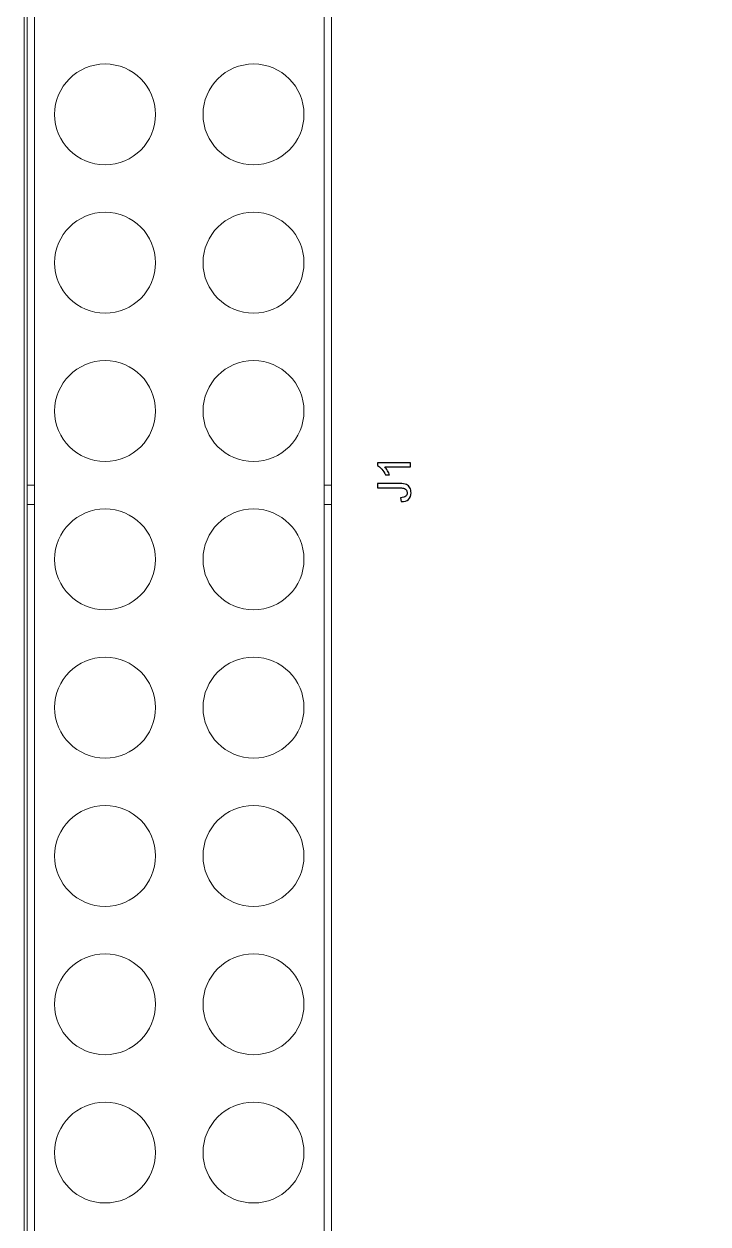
# Model space of a CAD drawing. Header units: millimetres. Extents: x -29.3 to 38.7, y -13.5 to 48.8.
# Drawn here: x -29.35 to -17.64, y 1.9 to 22.45 of the extents above; entities that cross this region are included whole.
import ezdxf

# ---------------------------------------------------------------- set-up
doc = ezdxf.new("R2010")
doc.units = ezdxf.units.MM
doc.header["$MEASUREMENT"] = 0
for name, color, linetype in [('BG_OUTLINE', 7, 'Continuous'), ('PG_SILKSCREEN_TOP', 7, 'Continuous'), ('PIN_TOP', 7, 'Continuous'), ('RD_SILKSCREEN_TOP', 7, 'Continuous')]:
    doc.layers.add(name, color=color, linetype=linetype)

msp = doc.modelspace()

# ---------------------------------------------------------------- linework, layer by layer
at = {"layer": 'BG_OUTLINE', "lineweight": 9}
msp.add_open_spline([(-29.3483, -13.5394), (-29.3483, -13.5394), (18.625, -13.5394), (18.625, -13.5394), (18.625, -13.5394), (18.625, -13.5394), (18.8256, -13.5394), (18.8256, -13.5394), (18.8256, -13.5394), (19.4323, -13.539), (20.014, -13.2977), (20.4427, -12.8684), (20.4427, -12.8684), (20.8714, -12.4392), (21.112, -11.8601), (21.1116, -11.2534), (21.1116, -11.2534), (21.1116, -11.2534), (21.1116, 35.2286), (21.1116, 35.2286), (21.1116, 35.2286), (21.1112, 35.8353), (20.8699, 36.4169), (20.4406, 36.8456), (20.4406, 36.8456), (20.0114, 37.2744), (19.4323, 37.515), (18.8256, 37.5146), (18.8256, 37.5146), (18.8256, 37.5146), (-29.3483, 37.5146), (-29.3483, 37.5146), (-29.3483, 37.5146), (-29.3483, 37.5146), (-29.3483, -13.5394), (-29.3483, -13.5394)], degree=3, knots=[0, 0, 0, 0, 0.1111111, 0.1111111, 0.1111111, 0.1111111, 0.2222222, 0.2222222, 0.2222222, 0.2222222, 0.3333333, 0.3333333, 0.3333333, 0.3333333, 0.4444444, 0.4444444, 0.4444444, 0.4444444, 0.5555556, 0.5555556, 0.5555556, 0.5555556, 0.6666667, 0.6666667, 0.6666667, 0.6666667, 0.7777778, 0.7777778, 0.7777778, 0.7777778, 0.8888889, 0.8888889, 0.8888889, 0.8888889, 1, 1, 1, 1], dxfattribs=at)
at = {"layer": 'PG_SILKSCREEN_TOP', "lineweight": 9}
for points in [[(-29.2947, 37.4105), (-29.2947, 37.4105), (-29.1677, 37.4105), (-29.1677, 37.4105), (-29.1677, 37.4105), (-29.1677, 37.4105), (-29.1677, 14.2203), (-29.1677, 14.2203), (-29.1677, 14.2203), (-29.1677, 14.2203), (-29.2947, 14.2203), (-29.2947, 14.2203), (-29.2947, 14.2203), (-29.2947, 14.2203), (-29.2947, 37.4105), (-29.2947, 37.4105)], [(-24.0877, 14.2203), (-24.0877, 14.2203), (-24.2147, 14.2203), (-24.2147, 14.2203), (-24.2147, 14.2203), (-24.2147, 14.2203), (-24.2147, 37.4105), (-24.2147, 37.4105), (-24.2147, 37.4105), (-24.2147, 37.4105), (-24.0877, 37.4105), (-24.0877, 37.4105), (-24.0877, 37.4105), (-24.0877, 37.4105), (-24.0877, 14.2203), (-24.0877, 14.2203)], [(-29.2947, 14.5505), (-29.2947, 14.5505), (-29.1677, 14.5505), (-29.1677, 14.5505), (-29.1677, 14.5505), (-29.1677, 14.5505), (-29.1677, -0.6895), (-29.1677, -0.6895), (-29.1677, -0.6895), (-29.1677, -0.6895), (-29.2947, -0.6895), (-29.2947, -0.6895), (-29.2947, -0.6895), (-29.2947, -0.6895), (-29.2947, 14.5505), (-29.2947, 14.5505)], [(-24.0877, -0.6387), (-24.0877, -0.6387), (-24.2147, -0.6387), (-24.2147, -0.6387), (-24.2147, -0.6387), (-24.2147, -0.6387), (-24.2147, 14.5505), (-24.2147, 14.5505), (-24.2147, 14.5505), (-24.2147, 14.5505), (-24.0877, 14.5505), (-24.0877, 14.5505), (-24.0877, 14.5505), (-24.0877, 14.5505), (-24.0877, -0.6387), (-24.0877, -0.6387)]]:
    msp.add_open_spline(points, degree=3, knots=[0, 0, 0, 0, 0.25, 0.25, 0.25, 0.25, 0.5, 0.5, 0.5, 0.5, 0.75, 0.75, 0.75, 0.75, 1, 1, 1, 1], dxfattribs=at)
at = {"layer": 'PIN_TOP', "lineweight": 9}
for points in [[(-27.0976, 20.9005), (-27.0976, 21.3774), (-27.4842, 21.7641), (-27.9612, 21.7641), (-27.9612, 21.7641), (-28.4381, 21.7641), (-28.8248, 21.3774), (-28.8248, 20.9005), (-28.8248, 20.9005), (-28.8248, 20.4235), (-28.4381, 20.0369), (-27.9612, 20.0369), (-27.9612, 20.0369), (-27.4842, 20.0369), (-27.0976, 20.4235), (-27.0976, 20.9005)], [(-24.5576, 20.9005), (-24.5576, 21.3774), (-24.9442, 21.7641), (-25.4212, 21.7641), (-25.4212, 21.7641), (-25.8981, 21.7641), (-26.2848, 21.3774), (-26.2848, 20.9005), (-26.2848, 20.9005), (-26.2848, 20.4235), (-25.8981, 20.0369), (-25.4212, 20.0369), (-25.4212, 20.0369), (-24.9442, 20.0369), (-24.5576, 20.4235), (-24.5576, 20.9005)], [(-27.0976, 18.3605), (-27.0976, 18.8374), (-27.4842, 19.2241), (-27.9612, 19.2241), (-27.9612, 19.2241), (-28.4381, 19.2241), (-28.8248, 18.8374), (-28.8248, 18.3605), (-28.8248, 18.3605), (-28.8248, 17.8835), (-28.4381, 17.4969), (-27.9612, 17.4969), (-27.9612, 17.4969), (-27.4842, 17.4969), (-27.0976, 17.8835), (-27.0976, 18.3605)], [(-24.5576, 18.3605), (-24.5576, 18.8374), (-24.9442, 19.2241), (-25.4212, 19.2241), (-25.4212, 19.2241), (-25.8981, 19.2241), (-26.2848, 18.8374), (-26.2848, 18.3605), (-26.2848, 18.3605), (-26.2848, 17.8835), (-25.8981, 17.4969), (-25.4212, 17.4969), (-25.4212, 17.4969), (-24.9442, 17.4969), (-24.5576, 17.8835), (-24.5576, 18.3605)], [(-27.0976, 15.8205), (-27.0976, 16.2974), (-27.4842, 16.6841), (-27.9612, 16.6841), (-27.9612, 16.6841), (-28.4381, 16.6841), (-28.8248, 16.2974), (-28.8248, 15.8205), (-28.8248, 15.8205), (-28.8248, 15.3435), (-28.4381, 14.9569), (-27.9612, 14.9569), (-27.9612, 14.9569), (-27.4842, 14.9569), (-27.0976, 15.3435), (-27.0976, 15.8205)], [(-24.5576, 15.8205), (-24.5576, 16.2974), (-24.9442, 16.6841), (-25.4212, 16.6841), (-25.4212, 16.6841), (-25.8981, 16.6841), (-26.2848, 16.2974), (-26.2848, 15.8205), (-26.2848, 15.8205), (-26.2848, 15.3435), (-25.8981, 14.9569), (-25.4212, 14.9569), (-25.4212, 14.9569), (-24.9442, 14.9569), (-24.5576, 15.3435), (-24.5576, 15.8205)], [(-27.0976, 13.2805), (-27.0976, 13.7574), (-27.4842, 14.1441), (-27.9612, 14.1441), (-27.9612, 14.1441), (-28.4381, 14.1441), (-28.8248, 13.7574), (-28.8248, 13.2805), (-28.8248, 13.2805), (-28.8248, 12.8035), (-28.4381, 12.4169), (-27.9612, 12.4169), (-27.9612, 12.4169), (-27.4842, 12.4169), (-27.0976, 12.8035), (-27.0976, 13.2805)], [(-24.5576, 13.2805), (-24.5576, 13.7574), (-24.9442, 14.1441), (-25.4212, 14.1441), (-25.4212, 14.1441), (-25.8981, 14.1441), (-26.2848, 13.7574), (-26.2848, 13.2805), (-26.2848, 13.2805), (-26.2848, 12.8035), (-25.8981, 12.4169), (-25.4212, 12.4169), (-25.4212, 12.4169), (-24.9442, 12.4169), (-24.5576, 12.8035), (-24.5576, 13.2805)], [(-27.0976, 10.7405), (-27.0976, 11.2174), (-27.4842, 11.6041), (-27.9612, 11.6041), (-27.9612, 11.6041), (-28.4381, 11.6041), (-28.8248, 11.2174), (-28.8248, 10.7405), (-28.8248, 10.7405), (-28.8248, 10.2635), (-28.4381, 9.8769), (-27.9612, 9.8769), (-27.9612, 9.8769), (-27.4842, 9.8769), (-27.0976, 10.2635), (-27.0976, 10.7405)], [(-24.5576, 10.7405), (-24.5576, 11.2174), (-24.9442, 11.6041), (-25.4212, 11.6041), (-25.4212, 11.6041), (-25.8981, 11.6041), (-26.2848, 11.2174), (-26.2848, 10.7405), (-26.2848, 10.7405), (-26.2848, 10.2635), (-25.8981, 9.8769), (-25.4212, 9.8769), (-25.4212, 9.8769), (-24.9442, 9.8769), (-24.5576, 10.2635), (-24.5576, 10.7405)], [(-27.0976, 8.2005), (-27.0976, 8.6774), (-27.4842, 9.0641), (-27.9612, 9.0641), (-27.9612, 9.0641), (-28.4381, 9.0641), (-28.8248, 8.6774), (-28.8248, 8.2005), (-28.8248, 8.2005), (-28.8248, 7.7235), (-28.4381, 7.3369), (-27.9612, 7.3369), (-27.9612, 7.3369), (-27.4842, 7.3369), (-27.0976, 7.7235), (-27.0976, 8.2005)], [(-24.5576, 8.2005), (-24.5576, 8.6774), (-24.9442, 9.0641), (-25.4212, 9.0641), (-25.4212, 9.0641), (-25.8981, 9.0641), (-26.2848, 8.6774), (-26.2848, 8.2005), (-26.2848, 8.2005), (-26.2848, 7.7235), (-25.8981, 7.3369), (-25.4212, 7.3369), (-25.4212, 7.3369), (-24.9442, 7.3369), (-24.5576, 7.7235), (-24.5576, 8.2005)], [(-27.0976, 5.6605), (-27.0976, 6.1374), (-27.4842, 6.5241), (-27.9612, 6.5241), (-27.9612, 6.5241), (-28.4381, 6.5241), (-28.8248, 6.1374), (-28.8248, 5.6605), (-28.8248, 5.6605), (-28.8248, 5.1835), (-28.4381, 4.7969), (-27.9612, 4.7969), (-27.9612, 4.7969), (-27.4842, 4.7969), (-27.0976, 5.1835), (-27.0976, 5.6605)], [(-24.5576, 5.6605), (-24.5576, 6.1374), (-24.9442, 6.5241), (-25.4212, 6.5241), (-25.4212, 6.5241), (-25.8981, 6.5241), (-26.2848, 6.1374), (-26.2848, 5.6605), (-26.2848, 5.6605), (-26.2848, 5.1835), (-25.8981, 4.7969), (-25.4212, 4.7969), (-25.4212, 4.7969), (-24.9442, 4.7969), (-24.5576, 5.1835), (-24.5576, 5.6605)], [(-27.0976, 3.1205), (-27.0976, 3.5974), (-27.4842, 3.9841), (-27.9612, 3.9841), (-27.9612, 3.9841), (-28.4381, 3.9841), (-28.8248, 3.5974), (-28.8248, 3.1205), (-28.8248, 3.1205), (-28.8248, 2.6435), (-28.4381, 2.2569), (-27.9612, 2.2569), (-27.9612, 2.2569), (-27.4842, 2.2569), (-27.0976, 2.6435), (-27.0976, 3.1205)], [(-24.5576, 3.1205), (-24.5576, 3.5974), (-24.9442, 3.9841), (-25.4212, 3.9841), (-25.4212, 3.9841), (-25.8981, 3.9841), (-26.2848, 3.5974), (-26.2848, 3.1205), (-26.2848, 3.1205), (-26.2848, 2.6435), (-25.8981, 2.2569), (-25.4212, 2.2569), (-25.4212, 2.2569), (-24.9442, 2.2569), (-24.5576, 2.6435), (-24.5576, 3.1205)]]:
    msp.add_open_spline(points, degree=3, knots=[0, 0, 0, 0, 0.25, 0.25, 0.25, 0.25, 0.5, 0.5, 0.5, 0.5, 0.75, 0.75, 0.75, 0.75, 1, 1, 1, 1], dxfattribs=at)
at = {"layer": 'RD_SILKSCREEN_TOP', "color": 8}
for points, knots in [([(-22.7359, 14.9327), (-22.7359, 14.9327), (-22.7359, 14.8635), (-22.7359, 14.8635), (-22.7359, 14.8635), (-22.7359, 14.8635), (-23.1768, 14.8635), (-23.1768, 14.8635), (-23.1768, 14.8635), (-23.161, 14.8469), (-23.1451, 14.8251), (-23.1292, 14.7981), (-23.1292, 14.7981), (-23.1133, 14.7709), (-23.1014, 14.7466), (-23.0935, 14.7251), (-23.0935, 14.7251), (-23.0935, 14.7251), (-23.1603, 14.7251), (-23.1603, 14.7251), (-23.1603, 14.7251), (-23.1786, 14.7638), (-23.2006, 14.7977), (-23.2265, 14.8267), (-23.2265, 14.8267), (-23.2524, 14.8555), (-23.2775, 14.8761), (-23.3019, 14.8882), (-23.3019, 14.8882), (-23.3019, 14.8882), (-23.3019, 14.9327), (-23.3019, 14.9327), (-23.3019, 14.9327), (-23.3019, 14.9327), (-22.7359, 14.9327), (-22.7359, 14.9327)], [0, 0, 0, 0, 0.1111111, 0.1111111, 0.1111111, 0.1111111, 0.2222222, 0.2222222, 0.2222222, 0.2222222, 0.3333333, 0.3333333, 0.3333333, 0.3333333, 0.4444444, 0.4444444, 0.4444444, 0.4444444, 0.5555556, 0.5555556, 0.5555556, 0.5555556, 0.6666667, 0.6666667, 0.6666667, 0.6666667, 0.7777778, 0.7777778, 0.7777778, 0.7777778, 0.8888889, 0.8888889, 0.8888889, 0.8888889, 1, 1, 1, 1]), ([(-22.8959, 14.2684), (-22.8959, 14.2684), (-22.9051, 14.3357), (-22.9051, 14.3357), (-22.9051, 14.3357), (-22.862, 14.3374), (-22.8325, 14.3456), (-22.8166, 14.3599), (-22.8166, 14.3599), (-22.8007, 14.3743), (-22.7929, 14.3941), (-22.7929, 14.4195), (-22.7929, 14.4195), (-22.7929, 14.4382), (-22.7971, 14.4544), (-22.8057, 14.4679), (-22.8057, 14.4679), (-22.8142, 14.4815), (-22.8259, 14.4908), (-22.8406, 14.496), (-22.8406, 14.496), (-22.8555, 14.5011), (-22.8789, 14.5037), (-22.9112, 14.5037), (-22.9112, 14.5037), (-22.9112, 14.5037), (-23.2995, 14.5037), (-23.2995, 14.5037), (-23.2995, 14.5037), (-23.2995, 14.5037), (-23.2995, 14.5782), (-23.2995, 14.5782), (-23.2995, 14.5782), (-23.2995, 14.5782), (-22.9154, 14.5782), (-22.9154, 14.5782), (-22.9154, 14.5782), (-22.8683, 14.5782), (-22.8317, 14.5726), (-22.8058, 14.5612), (-22.8058, 14.5612), (-22.78, 14.5498), (-22.7603, 14.5317), (-22.7467, 14.507), (-22.7467, 14.507), (-22.7331, 14.4822), (-22.7263, 14.4532), (-22.7263, 14.4198), (-22.7263, 14.4198), (-22.7263, 14.3704), (-22.7405, 14.3326), (-22.769, 14.3062), (-22.769, 14.3062), (-22.7974, 14.28), (-22.8397, 14.2674), (-22.8959, 14.2684)], [0, 0, 0, 0, 0.0714286, 0.0714286, 0.0714286, 0.0714286, 0.1428571, 0.1428571, 0.1428571, 0.1428571, 0.2142857, 0.2142857, 0.2142857, 0.2142857, 0.2857143, 0.2857143, 0.2857143, 0.2857143, 0.3571429, 0.3571429, 0.3571429, 0.3571429, 0.4285714, 0.4285714, 0.4285714, 0.4285714, 0.5, 0.5, 0.5, 0.5, 0.5714286, 0.5714286, 0.5714286, 0.5714286, 0.6428571, 0.6428571, 0.6428571, 0.6428571, 0.7142857, 0.7142857, 0.7142857, 0.7142857, 0.7857143, 0.7857143, 0.7857143, 0.7857143, 0.8571429, 0.8571429, 0.8571429, 0.8571429, 0.9285714, 0.9285714, 0.9285714, 0.9285714, 1, 1, 1, 1])]:
    msp.add_open_spline(points, degree=3, knots=knots, dxfattribs=at)

doc.saveas('drawing.dxf')
